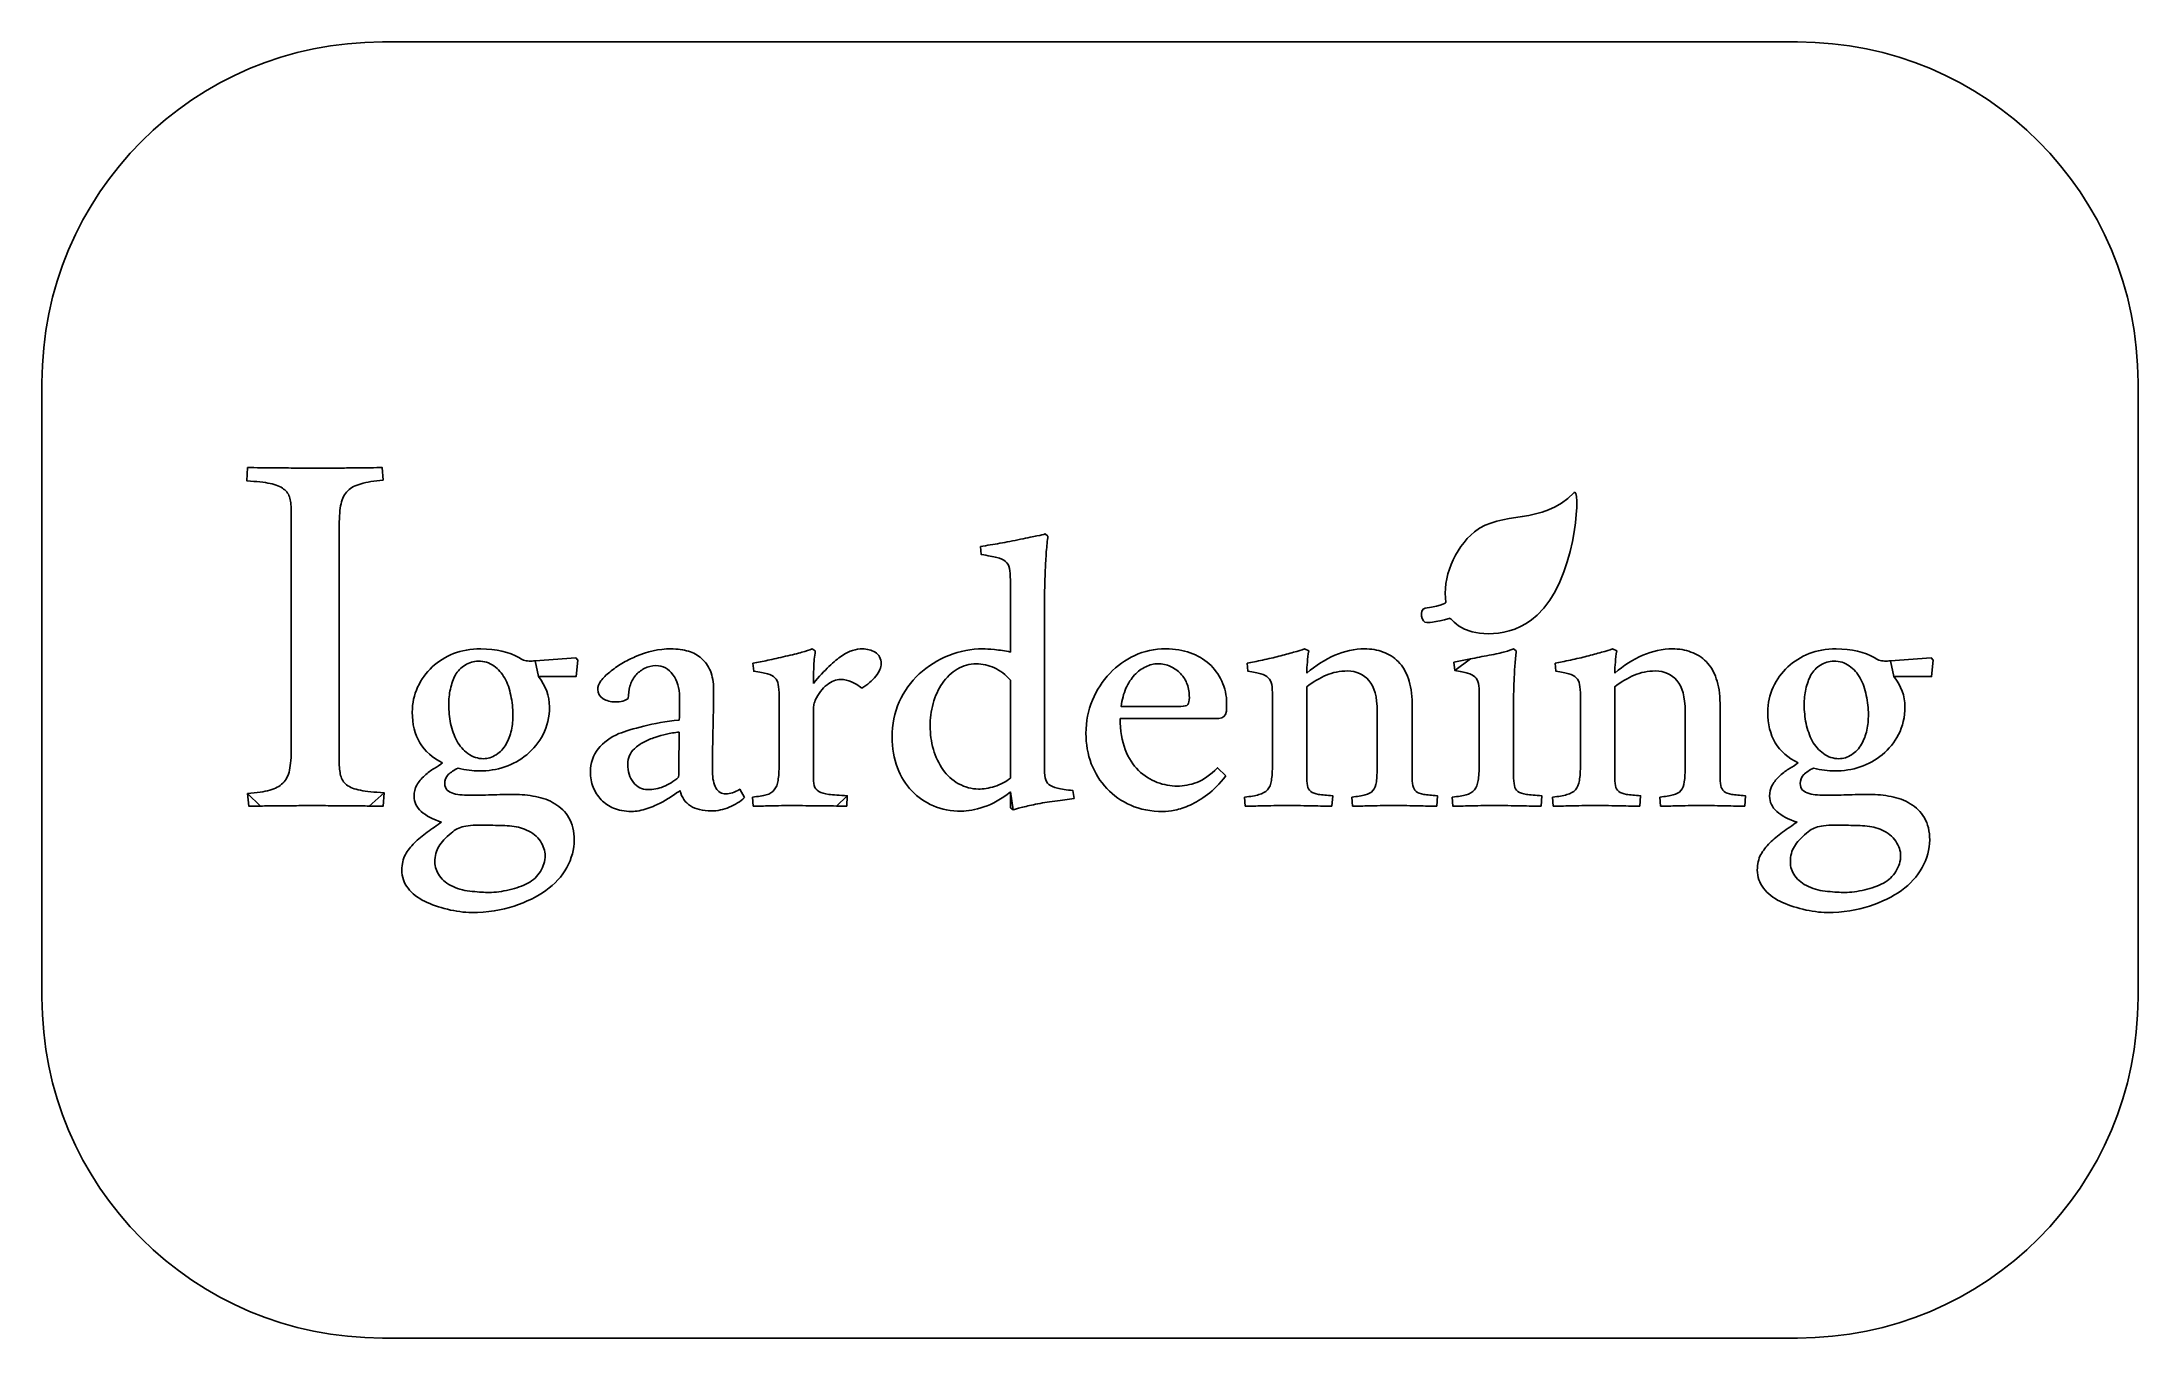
# Model space of a CAD drawing. Extents: x 58.2 to 158, y 152.2 to 213.8.
import ezdxf

# ---------------------------------------------------------------- set-up
doc = ezdxf.new("R2010")
doc.units = 0
doc.layers.add('Layer_1', color=7, linetype='CONTINUOUS')

msp = doc.modelspace()

# ---------------------------------------------------------------- linework, layer by layer
at = {"layer": 'Layer_1', "color": 1}
for points in [[(141.770916, 213.829882), (74.44438, 213.829882), (74.44438, 213.829882)], [(58.246368, 197.631319), (58.246368, 168.395965)], [(157.969481, 168.395965), (157.969481, 197.631319)], [(74.44438, 152.1974), (141.770916, 152.1974)]]:
    msp.add_lwpolyline(points, dxfattribs=at)
for points in [[(68.031367, 193.591892), (67.997169, 192.954397)], [(68.031347, 193.591892), (68.031367, 193.591892)], [(69.506582, 193.57541), (68.685318, 193.57541)], [(72.34173, 193.55763), (71.452026, 193.55763), (70.496412, 193.55763)], [(73.851195, 193.57541), (73.13005, 193.57541)], [(74.487438, 192.988614), (74.437991, 193.591892)], [(131.167593, 192.413251), (131.167587, 192.413218)], [(70.111172, 191.461408), (70.111172, 180.242487)], [(72.391176, 179.621467), (72.391176, 190.858136)], [(102.898489, 189.83662), (102.936515, 189.456402)], [(106.104984, 190.330902), (105.978247, 190.432293), (105.978241, 190.432293)], [(104.317971, 188.239709), (104.317971, 184.817758)], [(105.940241, 179.418685), (105.940241, 187.301843)], [(79.122278, 184.969893), (79.122278, 184.969848)], [(81.872511, 183.651764), (83.659531, 183.651764), (83.735576, 184.437546), (83.646858, 184.538931), (81.707754, 184.399521)], [(88.158829, 184.969848), (88.158757, 184.969848)], [(95.040684, 184.868424), (94.888601, 184.969816), (94.888594, 184.969848)], [(111.70682, 184.969874), (111.70684, 184.969848)], [(118.512806, 184.868392), (118.310024, 184.969783), (118.309933, 184.969848)], [(126.205764, 184.488239), (125.419981, 184.336149), (125.458007, 183.943264)], [(128.385733, 184.868424), (128.258996, 184.969816), (128.258931, 184.969848)], [(133.163787, 184.868392), (132.961005, 184.969783), (132.96094, 184.969848)], [(143.607003, 184.969893), (143.607003, 184.969848)], [(146.357235, 183.651764), (148.144255, 183.651764), (148.2203, 184.437546), (148.131582, 184.538931), (146.192479, 184.399521)], [(79.008214, 184.386848), (79.008214, 184.386848)], [(92.07499, 184.285457), (92.113016, 183.905238)], [(102.695707, 184.26011), (102.695707, 184.26011)], [(111.326622, 184.26011), (111.326622, 184.26011)], [(115.585047, 184.285457), (115.623072, 183.905238)], [(130.236054, 184.285457), (130.27408, 183.905238)], [(143.492939, 184.386848), (143.492939, 184.386848)], [(88.577001, 182.675872), (88.577001, 181.801379)], [(93.317042, 182.713892), (93.317042, 179.482057)], [(104.317964, 183.487001), (104.317964, 178.823012)], [(116.789073, 182.713892), (116.789073, 179.482057)], [(118.42401, 178.962396), (118.42401, 183.170122)], [(126.624007, 182.76459), (126.624007, 179.482057)], [(128.259003, 178.962396), (128.259003, 182.270276), (128.259003, 182.802577)], [(131.44008, 182.713892), (131.44008, 179.482057)], [(133.075004, 178.962396), (133.075004, 183.170122)], [(94.952018, 178.962396), (94.952018, 181.991449)], [(109.539601, 181.661988), (114.241617, 181.661988)], [(112.42925, 182.232289), (109.5903, 182.232289)], [(114.596482, 182.004187), (114.609136, 182.181616), (114.609136, 182.359052)], [(121.769915, 182.004128), (121.769915, 179.405979)], [(123.430218, 178.962363), (123.430218, 182.371634)], [(136.42091, 182.004128), (136.42091, 179.405979)], [(138.081206, 178.962363), (138.081206, 182.371634)], [(88.564361, 181.015596), (88.564322, 181.015596)], [(114.571136, 178.924429), (114.178245, 179.31732)], [(68.031393, 178.095533), (68.082072, 177.492255), (68.652399, 177.492255)], [(69.39002, 177.508737), (70.245508, 177.508737)], [(71.989434, 177.508737), (72.977992, 177.508737)], [(73.817004, 177.492255), (74.487457, 177.492255), (74.521654, 178.12975)], [(91.669452, 177.897819), (91.441323, 178.29071)], [(92.04967, 177.923165), (92.087696, 177.492255)], [(96.041948, 177.492255), (96.53623, 177.492255), (96.561602, 177.986537)], [(104.317971, 178.176646), (104.317971, 177.41621), (104.444708, 177.314819)], [(107.34703, 177.84712), (107.296351, 178.227338)], [(115.458335, 177.923165), (115.496361, 177.492255)], [(119.615376, 177.492255), (119.653402, 177.986537)], [(120.565889, 177.923133), (120.603915, 177.492222)], [(124.608865, 177.492222), (124.634238, 177.986504)], [(125.343962, 177.923165), (125.369334, 177.492255)], [(129.577067, 177.492255), (129.602439, 177.986537)], [(130.109336, 177.923165), (130.147362, 177.492255)], [(134.26637, 177.492255), (134.304396, 177.986537)], [(135.21689, 177.923133), (135.254916, 177.492222)], [(139.25986, 177.492222), (139.285232, 177.986504)], [(78.767413, 176.579735), (79.464477, 176.579735), (79.591215, 176.579735)], [(78.767413, 176.579676), (78.767413, 176.579735)], [(94.761889, 177.504908), (95.433601, 177.504908)], [(143.252137, 176.579735), (143.949202, 176.579735), (144.075939, 176.579735)], [(143.252137, 176.579676), (143.252137, 176.579735)]]:
    msp.add_lwpolyline(points, close=True, dxfattribs=at)
for points in [[(74.44438, 213.829882), (65.470594, 213.829882), (58.246368, 206.605106), (58.246368, 197.631319)], [(157.969481, 197.631319), (157.969481, 206.605106), (150.744702, 213.829882), (141.770916, 213.829882)], [(68.685318, 193.57541), (68.428164, 193.586571), (68.210237, 193.591892), (68.031347, 193.591892)], [(70.496412, 193.55763), (70.13864, 193.568791), (69.808452, 193.57541), (69.506582, 193.57541)], [(73.13005, 193.57541), (72.872896, 193.57541), (72.610064, 193.568791), (72.34173, 193.55763)], [(74.437991, 193.591892), (74.281469, 193.591892), (74.085987, 193.586701), (73.851195, 193.57541)], [(67.997169, 192.954397), (68.455567, 192.932075), (68.825358, 192.892427), (69.104866, 192.836524)], [(69.104866, 192.836524), (69.384381, 192.780653), (69.59702, 192.692097), (69.742368, 192.569104)], [(69.742368, 192.569104), (69.898909, 192.457305), (69.999294, 192.312009), (70.044004, 192.133126)], [(72.476092, 191.864441), (72.532027, 192.132769), (72.637675, 192.340113), (72.794203, 192.485461)], [(72.794203, 192.485461), (72.950725, 192.641983), (73.163364, 192.752971), (73.431699, 192.820048)], [(73.431699, 192.820048), (73.700026, 192.898332), (74.051394, 192.955085), (74.487438, 192.988614)], [(70.044004, 192.133126), (70.088713, 191.954236), (70.111172, 191.729742), (70.111172, 191.461408)], [(72.391176, 190.858136), (72.391176, 191.271811), (72.420182, 191.607287), (72.476092, 191.864441)], [(131.121969, 192.392973), (129.61229, 190.816749), (127.673407, 191.569255), (126.39841, 190.532445)], [(129.379308, 186.56552), (131.180448, 188.188049), (131.450988, 192.345551), (131.167593, 192.413251)], [(131.167587, 192.413218), (131.153635, 192.416463), (131.138451, 192.409974), (131.121969, 192.392973)], [(126.39841, 190.532445), (125.440415, 189.753093), (124.853158, 188.313035), (125.042307, 187.176403)], [(103.823682, 189.988703), (103.519509, 189.938024), (103.211111, 189.887312), (102.898489, 189.83662)], [(104.799573, 190.178812), (104.45315, 190.111216), (104.127855, 190.047851), (103.823682, 189.988703)], [(105.585349, 190.343575), (105.407913, 190.309767), (105.14599, 190.254857), (104.799573, 190.178812)], [(105.978241, 190.432293), (105.902202, 190.406921), (105.771234, 190.377331), (105.585349, 190.343575)], [(105.978267, 188.721318), (105.995138, 189.008587), (106.012074, 189.295869), (106.028946, 189.583139)], [(106.028946, 189.583139), (106.054318, 189.870415), (106.079625, 190.119665), (106.104984, 190.330902)], [(102.936515, 189.456402), (103.249137, 189.405657), (103.494162, 189.359209), (103.671598, 189.316991)], [(103.671598, 189.316991), (103.857483, 189.274748), (103.9969, 189.211369), (104.089842, 189.126882)], [(104.089842, 189.126882), (104.191227, 189.050837), (104.254599, 188.940997), (104.279945, 188.797356)], [(104.279945, 188.797356), (104.305317, 188.66217), (104.317971, 188.476286), (104.317971, 188.239709)], [(105.952894, 187.910189), (105.961395, 188.163664), (105.969831, 188.434036), (105.978267, 188.721318)], [(105.940241, 187.301843), (105.940241, 187.453926), (105.944783, 187.656708), (105.952894, 187.910189)], [(124.052477, 186.901379), (123.742483, 186.854074), (123.874385, 186.185464), (124.13359, 186.216987)], [(125.042307, 187.176403), (125.042307, 187.176403), (124.97194, 187.04149), (124.052477, 186.901379)], [(125.92314, 185.907746), (126.369735, 185.704588), (127.997482, 185.322053), (129.379308, 186.56552)], [(124.13359, 186.216987), (124.13359, 186.216987), (124.497624, 186.20349), (125.234946, 186.431177)], [(125.234946, 186.431177), (125.234946, 186.431177), (125.518575, 186.093391), (125.92314, 185.907746)], [(77.829547, 184.741713), (77.449329, 184.58963), (77.111354, 184.378399), (76.815636, 184.108021)], [(79.122278, 184.969848), (78.640676, 184.969848), (78.209759, 184.89381), (77.829547, 184.741713)], [(80.959991, 184.538977), (80.469939, 184.826259), (79.857369, 184.969893), (79.122278, 184.969893)], [(81.213472, 184.412239), (81.137433, 184.437611), (81.052933, 184.479842), (80.959991, 184.538977)], [(86.485808, 184.602303), (86.266128, 184.509361), (86.050673, 184.399521), (85.839442, 184.272784)], [(88.158757, 184.969848), (87.609558, 184.969848), (87.051911, 184.847335), (86.485808, 184.602303)], [(89.007983, 184.855784), (88.771406, 184.931822), (88.488355, 184.969848), (88.158829, 184.969848)], [(89.629003, 184.513585), (89.451567, 184.674124), (89.24456, 184.788188), (89.007983, 184.855784)], [(90.04724, 183.917912), (89.945849, 184.162944), (89.806439, 184.361502), (89.629003, 184.513585)], [(93.621202, 184.614976), (93.30858, 184.547386), (93.029753, 184.484014), (92.784728, 184.424867)], [(94.394312, 184.805085), (94.199985, 184.74597), (93.94228, 184.682572), (93.621202, 184.614976)], [(94.888594, 184.969848), (94.761857, 184.919169), (94.597094, 184.864233), (94.394312, 184.805085)], [(94.964645, 184.082642), (94.973081, 184.344572), (94.998453, 184.606495), (95.040684, 184.868424)], [(96.308102, 184.640296), (96.122217, 184.522008), (95.91521, 184.35302), (95.687082, 184.133334)], [(96.815057, 184.893771), (96.662967, 184.851527), (96.493986, 184.767033), (96.308102, 184.640296)], [(97.283987, 184.969816), (97.131903, 184.969816), (96.975596, 184.944443), (96.815057, 184.893771)], [(97.892333, 184.805053), (97.706448, 184.914892), (97.503666, 184.969816), (97.283987, 184.969816)], [(98.17116, 184.260078), (98.17116, 184.513552), (98.078218, 184.695213), (97.892333, 184.805053)], [(101.390303, 184.653002), (100.858001, 184.441764), (100.389065, 184.150264), (99.983501, 183.778501)], [(103.01256, 184.969848), (102.463361, 184.969848), (101.922604, 184.864233), (101.390303, 184.653002)], [(103.570207, 184.931822), (103.316733, 184.957194), (103.130848, 184.969848), (103.01256, 184.969848)], [(104.317971, 184.817758), (104.072945, 184.876873), (103.823688, 184.914912), (103.570207, 184.931822)], [(110.236666, 184.653002), (109.788851, 184.45022), (109.391742, 184.167168), (109.045319, 183.803847)], [(111.70684, 184.969848), (111.174532, 184.969848), (110.684474, 184.864233), (110.236666, 184.653002)], [(112.872814, 184.779765), (112.534846, 184.906502), (112.146179, 184.969874), (111.70682, 184.969874)], [(113.772661, 184.260136), (113.51918, 184.488265), (113.219238, 184.661476), (112.872814, 184.779765)], [(117.09324, 184.614976), (116.856663, 184.555861), (116.598957, 184.496687), (116.32013, 184.437546)], [(117.790304, 184.805085), (117.570625, 184.74597), (117.338266, 184.682572), (117.09324, 184.614976)], [(118.309933, 184.969848), (118.183195, 184.919169), (118.009984, 184.864233), (117.790304, 184.805085)], [(119.754793, 184.66561), (119.290081, 184.462828), (118.846504, 184.179776), (118.424036, 183.816456)], [(118.449408, 184.336084), (118.466279, 184.51352), (118.487434, 184.690956), (118.512806, 184.868392)], [(121.161595, 184.969783), (120.69689, 184.969783), (120.227953, 184.868392), (119.754793, 184.66561)], [(122.048768, 184.817693), (121.77839, 184.919091), (121.482665, 184.969783), (121.161595, 184.969783)], [(122.771179, 184.361437), (122.568397, 184.572668), (122.327589, 184.724757), (122.048768, 184.817693)], [(127.092931, 184.665675), (126.77186, 184.60656), (126.476135, 184.547386), (126.205764, 184.488239)], [(127.840694, 184.830431), (127.663258, 184.779752), (127.414008, 184.724816), (127.092931, 184.665675)], [(128.258931, 184.969848), (128.165989, 184.927604), (128.026579, 184.88113), (127.840694, 184.830431)], [(128.3224, 184.184033), (128.339337, 184.429065), (128.360426, 184.657194), (128.385733, 184.868424)], [(131.744247, 184.614976), (131.50767, 184.555861), (131.249965, 184.496687), (130.971144, 184.437546)], [(132.441312, 184.805085), (132.221632, 184.74597), (131.989273, 184.682572), (131.744247, 184.614976)], [(132.96094, 184.969848), (132.834203, 184.919169), (132.660991, 184.864233), (132.441312, 184.805085)], [(134.405781, 184.66561), (133.941069, 184.462828), (133.497479, 184.179776), (133.075017, 183.816456)], [(133.100389, 184.336084), (133.117326, 184.51352), (133.138415, 184.690956), (133.163787, 184.868392)], [(135.812576, 184.969783), (135.347871, 184.969783), (134.878935, 184.868392), (134.405781, 184.66561)], [(136.69975, 184.817693), (136.429378, 184.919091), (136.133653, 184.969783), (135.812576, 184.969783)], [(137.42216, 184.361437), (137.219378, 184.572668), (136.978577, 184.724757), (136.69975, 184.817693)], [(142.314272, 184.741713), (141.934053, 184.58963), (141.596079, 184.378399), (141.300361, 184.108021)], [(143.607003, 184.969848), (143.1254, 184.969848), (142.69449, 184.89381), (142.314272, 184.741713)], [(145.444715, 184.538977), (144.954664, 184.826259), (144.342093, 184.969893), (143.607003, 184.969893)], [(145.698196, 184.412239), (145.622151, 184.437611), (145.537658, 184.479842), (145.444715, 184.538977)], [(76.815636, 184.108021), (76.528361, 183.837649), (76.296008, 183.516572), (76.118572, 183.144809)], [(77.677457, 183.056091), (77.736572, 183.309572), (77.816868, 183.533476), (77.918259, 183.727802)], [(77.918259, 183.727802), (78.028105, 183.922142), (78.180195, 184.07845), (78.374522, 184.196739)], [(78.374522, 184.196739), (78.568855, 184.323476), (78.78008, 184.386848), (79.008214, 184.386848)], [(79.008214, 184.386848), (79.287041, 184.386848), (79.532067, 184.310803), (79.743298, 184.158719)], [(79.743298, 184.158719), (79.962978, 184.00663), (80.136189, 183.812296), (80.262933, 183.575719)], [(80.262933, 183.575719), (80.398119, 183.339136), (80.495286, 183.064539), (80.554427, 182.751917)], [(81.504972, 184.386867), (81.395132, 184.386867), (81.297972, 184.395303), (81.213472, 184.412239)], [(81.707754, 184.399521), (81.665511, 184.399521), (81.597914, 184.394978), (81.504972, 184.386867)], [(82.392146, 182.219616), (82.392146, 182.726565), (82.218934, 183.20395), (81.872511, 183.651764)], [(85.256442, 183.867219), (85.087455, 183.732033), (84.948044, 183.592617), (84.838204, 183.448982)], [(85.839442, 184.272784), (85.628211, 184.146046), (85.433878, 184.010854), (85.256442, 183.867219)], [(86.219654, 183.195501), (86.278769, 183.381386), (86.363295, 183.546149), (86.473135, 183.689783)], [(86.473135, 183.689783), (86.591423, 183.833418), (86.735058, 183.947489), (86.904045, 184.031982)], [(86.904045, 184.031982), (87.081475, 184.124925), (87.263135, 184.171392), (87.44902, 184.171392)], [(87.44902, 184.171392), (87.786994, 184.171392), (88.057366, 184.027751), (88.260148, 183.740482)], [(88.260148, 183.740482), (88.471379, 183.461648), (88.577001, 183.106783), (88.577001, 182.675872)], [(90.19933, 183.043418), (90.19933, 183.381386), (90.14865, 183.672886), (90.04724, 183.917912)], [(92.784728, 184.424867), (92.539695, 184.374188), (92.303118, 184.32772), (92.07499, 184.285457)], [(92.113016, 183.905238), (92.383394, 183.862995), (92.598856, 183.820764), (92.759388, 183.778501)], [(92.759388, 183.778501), (92.919927, 183.736258), (93.038215, 183.672886), (93.114253, 183.588392)], [(93.114253, 183.588392), (93.198747, 183.512347), (93.253664, 183.406732), (93.279016, 183.271546)], [(95.687082, 184.133334), (95.467402, 183.92211), (95.22237, 183.651732), (94.951992, 183.322206)], [(94.951992, 183.322206), (94.951992, 183.575687), (94.956534, 183.829161), (94.964645, 184.082642)], [(95.598364, 183.25884), (95.826499, 183.427821), (96.037723, 183.512315), (96.232057, 183.512315)], [(96.232057, 183.512315), (96.426384, 183.512315), (96.60382, 183.474289), (96.764358, 183.398251)], [(97.245967, 183.094077), (97.524795, 183.263065), (97.748698, 183.457398), (97.917686, 183.677078)], [(97.917686, 183.677078), (98.086673, 183.896757), (98.17116, 184.091091), (98.17116, 184.260078)], [(99.983501, 183.778501), (99.586385, 183.406732), (99.269539, 182.963148), (99.032962, 182.447744)], [(101.086123, 183.334918), (101.280456, 183.613738), (101.517033, 183.837649), (101.79586, 184.00663)], [(101.79586, 184.00663), (102.074687, 184.175617), (102.374636, 184.26011), (102.695707, 184.26011)], [(102.695707, 184.26011), (102.991431, 184.26011), (103.278707, 184.196713), (103.557528, 184.070001)], [(103.557528, 184.070001), (103.836355, 183.943264), (104.089836, 183.748931), (104.317964, 183.487001)], [(109.045319, 183.803847), (108.707351, 183.440533), (108.432748, 183.013841), (108.221517, 182.523789)], [(109.818428, 183.09411), (109.936717, 183.347591), (110.071903, 183.558822), (110.223993, 183.727802)], [(110.223993, 183.727802), (110.384525, 183.89679), (110.561961, 184.027758), (110.756294, 184.120694)], [(110.756294, 184.120694), (110.950628, 184.213643), (111.140743, 184.26011), (111.326622, 184.26011)], [(111.326622, 184.26011), (111.554756, 184.26011), (111.757538, 184.217867), (111.934968, 184.133367)], [(111.934968, 184.133367), (112.120853, 184.04888), (112.281385, 183.934809), (112.416577, 183.791174)], [(112.416577, 183.791174), (112.560212, 183.64754), (112.665827, 183.478552), (112.733424, 183.284219)], [(114.381007, 183.436335), (114.228918, 183.757399), (114.026135, 184.032002), (113.772661, 184.260136)], [(116.32013, 184.437546), (116.041303, 184.378431), (115.796284, 184.32772), (115.585047, 184.285457)], [(115.623072, 183.905238), (115.876553, 183.862995), (116.079336, 183.820764), (116.231419, 183.778501)], [(116.231419, 183.778501), (116.391957, 183.736258), (116.510246, 183.672886), (116.586291, 183.588392)], [(116.586291, 183.588392), (116.670778, 183.512347), (116.725701, 183.406732), (116.751047, 183.271546)], [(118.42401, 183.170122), (118.736632, 183.406699), (119.045029, 183.58836), (119.349203, 183.715097)], [(118.424036, 183.816456), (118.424036, 183.993892), (118.432472, 184.167103), (118.449408, 184.336084)], [(119.349203, 183.715097), (119.653376, 183.850289), (119.991344, 183.917879), (120.363113, 183.917879)], [(120.363113, 183.917879), (120.777126, 183.917879), (121.115094, 183.765796), (121.377024, 183.461623)], [(123.252788, 183.550308), (123.142942, 183.879827), (122.98241, 184.150206), (122.771179, 184.361437)], [(123.430218, 182.371634), (123.430218, 182.836346), (123.371103, 183.229231), (123.252788, 183.550308)], [(125.458007, 183.943264), (125.711488, 183.901021), (125.91427, 183.85879), (126.066353, 183.81652)], [(126.066353, 183.81652), (126.226892, 183.774277), (126.34518, 183.715129), (126.421225, 183.639091)], [(126.421225, 183.639091), (126.505712, 183.56304), (126.560636, 183.457431), (126.585982, 183.322238)], [(128.284375, 183.461623), (128.29281, 183.6982), (128.305464, 183.939001), (128.3224, 184.184033)], [(130.971144, 184.437546), (130.692317, 184.378431), (130.447285, 184.32772), (130.236054, 184.285457)], [(130.27408, 183.905238), (130.527561, 183.862995), (130.730343, 183.820764), (130.882426, 183.778501)], [(130.882426, 183.778501), (131.042965, 183.736258), (131.161253, 183.672886), (131.237292, 183.588392)], [(131.237292, 183.588392), (131.321779, 183.512347), (131.376702, 183.406732), (131.402055, 183.271546)], [(133.075004, 183.170122), (133.387633, 183.406699), (133.69603, 183.58836), (134.000203, 183.715097)], [(133.075017, 183.816456), (133.075017, 183.993892), (133.083453, 184.167103), (133.100389, 184.336084)], [(134.000203, 183.715097), (134.304377, 183.850289), (134.642345, 183.917879), (135.014114, 183.917879)], [(135.014114, 183.917879), (135.428127, 183.917879), (135.766095, 183.765796), (136.028025, 183.461623)], [(137.90377, 183.550308), (137.79393, 183.879827), (137.633391, 184.150206), (137.42216, 184.361437)], [(138.081206, 182.371634), (138.081206, 182.836346), (138.022026, 183.229231), (137.90377, 183.550308)], [(141.300361, 184.108021), (141.013085, 183.837649), (140.780732, 183.516572), (140.603296, 183.144809)], [(142.162182, 183.056091), (142.221297, 183.309572), (142.301592, 183.533476), (142.402983, 183.727802)], [(142.402983, 183.727802), (142.512829, 183.922142), (142.664919, 184.07845), (142.859246, 184.196739)], [(142.859246, 184.196739), (143.05358, 184.323476), (143.264811, 184.386848), (143.492939, 184.386848)], [(143.492939, 184.386848), (143.771766, 184.386848), (144.016792, 184.310803), (144.228023, 184.158719)], [(144.228023, 184.158719), (144.447702, 184.00663), (144.620914, 183.812296), (144.747657, 183.575719)], [(144.747657, 183.575719), (144.882843, 183.339136), (144.98001, 183.064539), (145.039151, 182.751917)], [(145.989697, 184.386867), (145.879857, 184.386867), (145.78269, 184.395303), (145.698196, 184.412239)], [(146.192479, 184.399521), (146.150235, 184.399521), (146.082639, 184.394978), (145.989697, 184.386867)], [(146.87687, 182.219616), (146.87687, 182.726565), (146.703658, 183.20395), (146.357235, 183.651764)], [(76.118572, 183.144809), (75.949591, 182.781488), (75.865091, 182.388597), (75.865091, 181.966135)], [(77.601412, 182.308327), (77.601412, 182.561808), (77.626784, 182.811058), (77.677457, 183.056091)], [(80.554427, 182.751917), (80.622023, 182.447744), (80.655818, 182.143571), (80.655818, 181.839398)], [(84.838204, 183.448982), (84.736813, 183.305341), (84.686115, 183.16593), (84.686115, 183.030744)], [(84.686115, 183.030744), (84.686115, 182.853308), (84.770608, 182.709674), (84.939596, 182.599828)], [(84.939596, 182.599828), (85.117032, 182.498443), (85.30291, 182.447744), (85.497243, 182.447744)], [(85.497243, 182.447744), (85.792968, 182.447744), (86.008423, 182.502641), (86.143615, 182.612507)], [(86.143615, 182.612507), (86.143615, 182.815289), (86.168987, 183.009616), (86.219654, 183.195501)], [(90.173958, 181.281744), (90.190894, 181.949238), (90.19933, 182.536456), (90.19933, 183.043418)], [(93.279016, 183.271546), (93.304389, 183.13636), (93.317042, 182.950475), (93.317042, 182.713892)], [(94.964671, 182.270276), (94.973107, 182.346321), (94.998479, 182.430808), (95.04071, 182.523757)], [(95.04071, 182.523757), (95.184345, 182.844821), (95.370236, 183.089853), (95.598364, 183.25884)], [(96.764358, 183.398251), (96.933345, 183.330661), (97.093878, 183.22927), (97.245967, 183.094077)], [(100.642539, 182.371699), (100.74393, 182.735013), (100.891796, 183.056084), (101.086123, 183.334918)], [(108.221517, 182.523789), (108.018735, 182.042173), (107.917344, 181.518321), (107.917344, 180.952224)], [(109.5903, 182.232289), (109.632544, 182.561808), (109.708589, 182.849084), (109.818428, 183.09411)], [(112.733424, 183.284219), (112.801013, 183.089886), (112.834815, 182.878655), (112.834815, 182.650526)], [(112.834815, 182.650526), (112.834815, 182.498443), (112.809442, 182.388597), (112.75877, 182.321007)], [(114.609136, 182.359052), (114.609136, 182.756168), (114.533091, 183.115258), (114.381007, 183.436335)], [(116.751047, 183.271546), (116.776419, 183.13636), (116.789073, 182.950475), (116.789073, 182.713892)], [(121.377024, 183.461623), (121.638947, 183.165898), (121.769915, 182.680064), (121.769915, 182.004128)], [(126.585982, 183.322238), (126.611354, 183.187052), (126.624007, 183.001168), (126.624007, 182.76459)], [(128.259003, 182.802577), (128.267503, 183.013808), (128.275939, 183.233488), (128.284375, 183.461623)], [(131.402055, 183.271546), (131.427427, 183.13636), (131.44008, 182.950475), (131.44008, 182.713892)], [(136.028025, 183.461623), (136.289948, 183.165898), (136.42091, 182.680064), (136.42091, 182.004128)], [(140.603296, 183.144809), (140.434309, 182.781488), (140.349815, 182.388597), (140.349815, 181.966135)], [(142.086137, 182.308327), (142.086137, 182.561808), (142.111509, 182.811058), (142.162182, 183.056091)], [(145.039151, 182.751917), (145.106747, 182.447744), (145.140542, 182.143571), (145.140542, 181.839398)], [(75.865091, 181.966135), (75.865091, 180.825487), (76.346707, 180.018583), (77.309912, 179.545422)], [(77.69013, 181.42116), (77.631015, 181.725327), (77.601412, 182.021058), (77.601412, 182.308327)], [(80.655818, 181.839398), (80.655818, 181.594366), (80.630446, 181.34934), (80.579779, 181.104314)], [(82.087972, 180.901532), (82.290748, 181.281744), (82.392146, 181.721103), (82.392146, 182.219616)], [(88.564348, 181.585917), (87.939104, 181.518327), (87.377232, 181.42116), (86.878725, 181.294417)], [(88.577001, 181.801379), (88.577001, 181.716885), (88.572459, 181.645064), (88.564348, 181.585917)], [(94.952018, 181.991449), (94.952018, 182.109744), (94.95656, 182.20268), (94.964671, 182.270276)], [(99.032962, 182.447744), (98.804833, 181.940789), (98.690763, 181.383135), (98.690763, 180.774788)], [(100.503122, 181.294417), (100.503122, 181.649289), (100.549584, 182.008385), (100.642539, 182.371699)], [(109.780409, 180.179147), (109.628306, 180.584705), (109.548037, 181.078987), (109.539601, 181.661988)], [(112.75877, 182.321007), (112.70809, 182.261827), (112.598238, 182.232289), (112.42925, 182.232289)], [(114.241617, 181.661988), (114.435931, 181.661988), (114.554219, 181.776058), (114.596482, 182.004187)], [(140.349815, 181.966135), (140.349815, 180.825487), (140.831425, 180.018583), (141.794637, 179.545422)], [(142.174855, 181.42116), (142.11574, 181.725327), (142.086137, 182.021058), (142.086137, 182.308327)], [(145.140542, 181.839398), (145.140542, 181.594366), (145.11517, 181.34934), (145.064504, 181.104314)], [(146.572697, 180.901532), (146.775479, 181.281744), (146.87687, 181.721103), (146.87687, 182.219616)], [(77.98163, 180.597359), (77.854893, 180.842384), (77.757727, 181.116981), (77.69013, 181.42116)], [(78.513932, 179.989012), (78.294252, 180.149544), (78.116823, 180.352326), (77.98163, 180.597359)], [(80.579779, 181.104314), (80.5291, 180.859282), (80.444587, 180.635378), (80.326298, 180.432596)], [(81.314863, 179.938313), (81.635934, 180.200243), (81.893632, 180.521314), (82.087972, 180.901532)], [(85.700051, 180.939551), (85.294487, 180.770564), (84.964968, 180.529762), (84.711487, 180.217141)], [(86.878725, 181.294417), (86.388667, 181.176135), (85.995776, 181.05784), (85.700051, 180.939551)], [(86.435148, 180.217141), (86.57034, 180.343878), (86.718206, 180.449493), (86.878738, 180.533987)], [(86.878738, 180.533987), (87.047725, 180.626929), (87.225155, 180.702974), (87.41104, 180.762115)], [(87.41104, 180.762115), (87.605373, 180.82123), (87.787033, 180.871935), (87.956014, 180.914205)], [(87.956014, 180.914205), (88.13345, 180.956449), (88.336239, 180.990243), (88.564361, 181.015596)], [(88.564322, 181.015596), (88.564322, 180.660724), (88.559779, 180.301628), (88.551668, 179.938313)], [(90.148586, 179.127185), (90.148586, 179.904519), (90.157021, 180.622705), (90.173958, 181.281744)], [(98.690763, 180.774788), (98.690763, 180.242487), (98.775256, 179.756653), (98.944244, 179.317294)], [(100.655212, 180.191794), (100.553821, 180.563557), (100.503122, 180.931102), (100.503122, 181.294417)], [(107.917344, 180.952224), (107.917344, 180.445269), (108.001844, 179.963666), (108.170825, 179.507403)], [(142.466355, 180.597359), (142.339618, 180.842384), (142.242451, 181.116981), (142.174855, 181.42116)], [(142.998657, 179.989012), (142.778977, 180.149544), (142.601541, 180.352326), (142.466355, 180.597359)], [(145.064504, 181.104314), (145.013824, 180.859282), (144.929311, 180.635378), (144.811023, 180.432596)], [(145.799587, 179.938313), (146.120658, 180.200243), (146.378363, 180.521314), (146.572697, 180.901532)], [(70.111172, 180.242487), (70.111172, 179.81763), (70.083464, 179.470299), (70.027528, 179.201964)], [(72.458344, 178.951021), (72.413635, 179.129904), (72.391176, 179.353133), (72.391176, 179.621467)], [(77.309912, 179.545422), (77.19163, 179.460935), (77.056438, 179.372211), (76.904348, 179.279275)], [(79.249022, 179.748204), (78.987093, 179.748204), (78.74206, 179.828474), (78.513932, 179.989012)], [(79.857369, 179.938313), (79.663029, 179.811576), (79.460253, 179.748204), (79.249022, 179.748204)], [(80.326298, 180.432596), (80.20801, 180.229814), (80.051702, 180.065051), (79.857369, 179.938313)], [(80.262933, 179.355313), (80.6516, 179.490506), (81.002241, 179.684832), (81.314863, 179.938313)], [(84.711487, 180.217141), (84.466461, 179.912967), (84.343948, 179.545422), (84.343948, 179.114512)], [(86.118302, 179.49473), (86.118302, 179.790448), (86.223917, 180.031256), (86.435148, 180.217141)], [(88.551668, 179.938313), (88.543232, 179.574999), (88.539014, 179.215903), (88.539014, 178.861031)], [(101.111469, 179.228576), (100.917136, 179.507403), (100.765052, 179.828474), (100.655212, 180.191794)], [(108.170825, 179.507403), (108.348261, 179.059589), (108.593287, 178.666704), (108.905909, 178.328729)], [(110.414102, 179.190583), (110.152179, 179.444057), (109.940948, 179.773576), (109.780409, 180.179147)], [(141.794637, 179.545422), (141.676348, 179.460935), (141.541162, 179.372211), (141.389072, 179.279275)], [(143.733747, 179.748204), (143.471817, 179.748204), (143.226785, 179.828474), (142.998657, 179.989012)], [(144.342093, 179.938313), (144.14776, 179.811576), (143.944978, 179.748204), (143.733747, 179.748204)], [(144.811023, 180.432596), (144.692734, 180.229814), (144.536427, 180.065051), (144.342093, 179.938313)], [(144.747657, 179.355313), (145.136324, 179.490506), (145.486965, 179.684832), (145.799587, 179.938313)], [(69.708145, 178.58221), (69.562797, 178.436856), (69.356718, 178.324609), (69.08839, 178.246351)], [(70.027528, 179.201964), (69.971593, 178.944811), (69.864673, 178.738732), (69.708145, 178.58221)], [(72.743511, 178.49856), (72.598144, 178.621547), (72.503054, 178.772131), (72.458344, 178.951021)], [(76.448091, 178.937076), (76.296001, 178.80189), (76.173489, 178.654024), (76.080546, 178.493492)], [(76.904348, 179.279275), (76.760713, 179.194775), (76.60863, 179.080717), (76.448091, 178.937076)], [(77.411303, 178.569537), (77.411303, 178.730069), (77.4662, 178.86948), (77.576066, 178.987775)], [(77.525374, 178.252684), (77.449329, 178.337184), (77.411303, 178.442793), (77.411303, 178.569537)], [(77.576066, 178.987775), (77.694348, 179.106057), (77.850669, 179.207448), (78.045002, 179.291948)], [(78.045002, 179.291948), (78.416772, 179.207448), (78.750516, 179.165211), (79.04624, 179.165211)], [(79.04624, 179.165211), (79.477144, 179.165211), (79.882715, 179.228543), (80.262933, 179.355313)], [(84.343948, 179.114512), (84.343948, 178.861031), (84.386192, 178.620229), (84.470685, 178.392101)], [(86.384456, 178.620229), (86.207026, 178.848358), (86.118302, 179.139858), (86.118302, 179.49473)], [(87.056174, 178.278037), (86.794244, 178.278037), (86.57034, 178.392101), (86.384456, 178.620229)], [(88.539014, 178.861031), (88.293989, 178.658249), (88.053181, 178.51039), (87.816604, 178.417447)], [(90.313349, 178.354082), (90.203509, 178.53996), (90.148586, 178.797665), (90.148586, 179.127185)], [(93.266363, 178.708947), (93.240991, 178.523063), (93.181869, 178.375197), (93.088927, 178.265364)], [(93.317042, 179.482057), (93.317042, 179.16098), (93.300106, 178.903281), (93.266363, 178.708947)], [(94.990044, 178.468114), (94.964671, 178.594844), (94.952018, 178.759607), (94.952018, 178.962396)], [(98.944244, 179.317294), (99.113231, 178.886383), (99.341359, 178.518838), (99.628635, 178.214665)], [(101.859232, 178.556864), (101.555059, 178.725845), (101.305802, 178.949749), (101.111469, 179.228576)], [(102.797098, 178.303383), (102.476027, 178.303383), (102.163405, 178.387877), (101.859232, 178.556864)], [(104.317964, 178.823012), (104.106733, 178.645576), (103.857477, 178.514614), (103.570201, 178.43012)], [(105.978267, 178.835685), (105.952894, 178.979326), (105.940241, 179.173653), (105.940241, 179.418685)], [(106.155703, 178.518838), (106.062767, 178.594883), (106.003619, 178.700499), (105.978267, 178.835685)], [(106.561267, 178.341402), (106.383837, 178.383646), (106.248645, 178.442793), (106.155703, 178.518838)], [(111.301275, 178.620255), (110.980198, 178.746993), (110.68448, 178.937102), (110.414102, 179.190583)], [(112.251814, 178.442819), (111.947641, 178.442819), (111.630795, 178.501999), (111.301275, 178.620255)], [(113.18968, 178.620255), (112.877058, 178.501967), (112.564436, 178.442819), (112.251814, 178.442819)], [(114.178245, 179.31732), (113.831821, 178.970903), (113.502302, 178.73855), (113.18968, 178.620255)], [(113.696635, 178.037255), (113.983911, 178.256941), (114.275411, 178.552666), (114.571136, 178.924429)], [(116.738394, 178.708947), (116.713022, 178.523063), (116.649676, 178.375197), (116.548285, 178.265364)], [(116.789073, 179.482057), (116.789073, 179.16098), (116.772137, 178.903281), (116.738394, 178.708947)], [(118.449382, 178.468114), (118.432446, 178.594844), (118.42401, 178.759614), (118.42401, 178.962396)], [(121.73189, 178.645543), (121.706518, 178.468114), (121.65162, 178.328703), (121.567127, 178.227306)], [(121.769915, 179.405979), (121.769915, 179.084909), (121.757262, 178.831428), (121.73189, 178.645543)], [(123.468243, 178.468081), (123.442871, 178.594812), (123.430218, 178.759575), (123.430218, 178.962363)], [(126.573328, 178.708947), (126.547956, 178.523063), (126.488834, 178.375197), (126.395899, 178.265364)], [(126.624007, 179.482057), (126.624007, 179.16098), (126.607071, 178.903281), (126.573328, 178.708947)], [(128.297028, 178.468114), (128.271656, 178.594844), (128.259003, 178.759607), (128.259003, 178.962396)], [(131.389401, 178.708947), (131.364029, 178.523063), (131.300683, 178.375197), (131.199292, 178.265364)], [(131.44008, 179.482057), (131.44008, 179.16098), (131.423144, 178.903281), (131.389401, 178.708947)], [(133.100376, 178.468114), (133.08344, 178.594844), (133.075004, 178.759614), (133.075004, 178.962396)], [(136.382884, 178.645543), (136.357512, 178.468114), (136.302615, 178.328703), (136.218121, 178.227306)], [(136.42091, 179.405979), (136.42091, 179.084909), (136.408256, 178.831428), (136.382884, 178.645543)], [(138.119231, 178.468081), (138.093859, 178.594812), (138.081206, 178.759575), (138.081206, 178.962363)], [(140.932816, 178.937076), (140.780732, 178.80189), (140.658213, 178.654024), (140.565271, 178.493492)], [(141.389072, 179.279275), (141.245438, 179.194775), (141.093354, 179.080717), (140.932816, 178.937076)], [(141.896028, 178.569537), (141.896028, 178.730069), (141.950925, 178.86948), (142.060791, 178.987775)], [(142.010098, 178.252684), (141.934053, 178.337184), (141.896028, 178.442793), (141.896028, 178.569537)], [(142.060791, 178.987775), (142.179079, 179.106057), (142.335393, 179.207448), (142.529727, 179.291948)], [(142.529727, 179.291948), (142.901496, 179.207448), (143.23524, 179.165211), (143.530965, 179.165211)], [(143.530965, 179.165211), (143.961875, 179.165211), (144.367439, 179.228543), (144.747657, 179.355313)], [(69.08839, 178.246351), (68.820063, 178.179248), (68.467429, 178.129055), (68.031393, 178.095533)], [(68.652399, 177.492255), (68.887185, 177.503416), (69.132866, 177.508737), (69.39002, 177.508737)], [(70.245508, 177.508737), (70.558558, 177.519898), (70.826691, 177.525219), (71.050296, 177.525219)], [(71.050296, 177.525219), (71.318631, 177.525219), (71.631655, 177.520028), (71.989434, 177.508737)], [(73.397482, 178.246351), (73.117967, 178.302222), (72.900033, 178.386754), (72.743511, 178.49856)], [(72.977992, 177.508737), (73.279868, 177.508737), (73.55985, 177.503545), (73.817004, 177.492255)], [(74.521654, 178.12975), (74.052076, 178.152072), (73.67699, 178.190422), (73.397482, 178.246351)], [(76.080546, 178.493492), (75.996059, 178.332954), (75.953809, 178.155518), (75.953809, 177.961191)], [(75.953809, 177.961191), (75.953809, 177.682357), (76.06788, 177.441562), (76.296001, 177.238774)], [(77.829547, 178.087928), (77.711252, 178.121736), (77.609861, 178.176646), (77.525374, 178.252684)], [(78.235111, 178.02453), (78.09147, 178.033031), (77.956284, 178.05412), (77.829547, 178.087928)], [(78.640676, 178.011876), (78.522381, 178.011876), (78.387195, 178.016419), (78.235111, 178.02453)], [(79.616561, 178.02453), (79.261695, 178.016094), (78.936394, 178.011876), (78.640676, 178.011876)], [(80.71919, 178.049902), (80.34742, 178.049909), (79.979882, 178.041466), (79.616561, 178.02453)], [(81.7331, 177.948518), (81.395132, 178.016107), (81.057158, 178.049902), (80.71919, 178.049902)], [(82.64562, 177.606319), (82.375242, 177.775306), (82.071068, 177.889377), (81.7331, 177.948518)], [(83.317338, 176.934607), (83.148351, 177.221883), (82.924441, 177.445787), (82.64562, 177.606319)], [(84.470685, 178.392101), (84.563628, 178.172422), (84.690365, 177.973864), (84.850903, 177.796428)], [(84.850903, 177.796428), (85.019891, 177.62744), (85.218449, 177.492255), (85.446577, 177.390863)], [(87.043481, 177.37819), (87.305411, 177.471133), (87.520866, 177.559851), (87.689854, 177.644338)], [(87.816604, 178.417447), (87.58002, 178.324505), (87.326552, 178.278037), (87.056174, 178.278037)], [(87.689854, 177.644338), (87.858841, 177.737287), (88.032053, 177.842896), (88.209482, 177.961191)], [(88.209482, 177.961191), (88.386918, 178.079473), (88.51788, 178.168197), (88.602373, 178.227338)], [(88.602373, 178.227338), (88.686867, 177.906268), (88.85163, 177.66546), (89.096656, 177.504928)], [(90.782278, 178.075255), (90.579503, 178.075255), (90.423188, 178.168197), (90.313349, 178.354082)], [(91.441323, 178.29071), (91.204746, 178.147075), (90.98506, 178.075255), (90.782278, 178.075255)], [(90.947041, 177.441556), (91.234317, 177.559851), (91.475118, 177.711934), (91.669452, 177.897819)], [(92.708709, 178.024556), (92.54817, 177.982312), (92.328497, 177.948518), (92.04967, 177.923165)], [(93.088927, 178.265364), (93.004433, 178.155518), (92.877696, 178.075255), (92.708709, 178.024556)], [(92.898824, 177.504908), (93.202997, 177.513344), (93.608562, 177.517562), (94.115517, 177.517562)], [(94.115517, 177.517562), (94.318299, 177.517562), (94.533761, 177.513019), (94.761889, 177.504908)], [(95.205499, 178.189287), (95.095646, 178.256883), (95.023825, 178.349819), (94.990044, 178.468114)], [(95.687108, 178.04987), (95.475877, 178.075242), (95.315339, 178.12169), (95.205499, 178.189287)], [(96.561602, 177.986537), (96.189833, 178.003473), (95.898339, 178.024563), (95.687108, 178.04987)], [(99.628635, 178.214665), (99.924353, 177.910492), (100.266552, 177.673915), (100.655219, 177.504928)], [(103.570201, 178.43012), (103.29138, 178.345633), (103.033675, 178.303383), (102.797098, 178.303383)], [(103.063252, 177.454235), (103.485714, 177.589421), (103.903958, 177.830223), (104.317971, 178.176646)], [(104.837599, 177.428883), (105.023484, 177.471126), (105.251612, 177.521825), (105.521991, 177.580973)], [(105.521991, 177.580973), (105.792362, 177.640152), (106.096536, 177.686601), (106.43451, 177.720383)], [(106.43451, 177.720383), (106.772478, 177.762626), (107.076652, 177.804857), (107.34703, 177.84712)], [(107.296351, 178.227338), (106.992177, 178.269582), (106.747152, 178.30762), (106.561267, 178.341402)], [(108.905909, 178.328729), (109.226979, 177.990761), (109.607198, 177.724607), (110.046557, 177.530274)], [(110.046557, 177.530274), (110.485916, 177.33594), (110.997096, 177.238774), (111.580096, 177.238774)], [(112.150423, 177.302171), (112.370103, 177.344415), (112.610911, 177.424691), (112.872834, 177.542979)], [(112.872834, 177.542979), (113.134763, 177.661268), (113.409366, 177.826024), (113.696635, 178.037255)], [(116.14272, 178.037229), (115.973733, 177.98655), (115.745605, 177.948518), (115.458335, 177.923165)], [(116.548285, 178.265364), (116.455349, 178.163966), (116.320156, 178.087928), (116.14272, 178.037229)], [(116.332836, 177.504908), (116.662362, 177.513344), (117.021458, 177.517562), (117.410119, 177.517562)], [(117.410119, 177.517562), (117.933971, 177.517562), (118.364882, 177.513019), (118.702856, 177.504908)], [(118.614145, 178.189287), (118.529658, 178.256883), (118.474735, 178.349819), (118.449382, 178.468114)], [(118.981683, 178.04987), (118.821151, 178.075242), (118.698639, 178.12169), (118.614145, 178.189287)], [(119.653402, 177.986537), (119.374575, 178.003473), (119.150671, 178.024563), (118.981683, 178.04987)], [(121.199582, 178.024524), (121.039043, 177.98228), (120.827812, 177.948485), (120.565889, 177.923133)], [(121.567127, 178.227306), (121.482633, 178.134383), (121.36012, 178.066793), (121.199582, 178.024524)], [(121.40237, 177.504876), (121.706543, 177.513311), (122.082537, 177.517529), (122.530345, 177.517529)], [(122.530345, 177.517529), (122.995057, 177.517529), (123.387948, 177.512987), (123.709019, 177.504876)], [(123.620327, 178.189254), (123.544288, 178.25685), (123.49359, 178.349786), (123.468243, 178.468081)], [(123.987872, 178.049837), (123.827333, 178.075209), (123.70482, 178.121658), (123.620327, 178.189254)], [(124.634238, 177.986504), (124.363866, 178.003441), (124.14841, 178.02453), (123.987872, 178.049837)], [(126.003007, 178.024556), (125.842469, 177.982312), (125.622789, 177.948518), (125.343962, 177.923165)], [(126.395899, 178.265364), (126.302956, 178.155518), (126.171995, 178.075255), (126.003007, 178.024556)], [(126.193142, 177.504908), (126.505764, 177.513344), (126.869079, 177.517562), (127.283092, 177.517562)], [(127.283092, 177.517562), (127.781598, 177.517562), (128.220957, 177.513019), (128.601176, 177.504908)], [(128.461791, 178.189287), (128.377304, 178.256883), (128.322381, 178.349819), (128.297028, 178.468114)], [(128.867356, 178.04987), (128.689926, 178.075242), (128.554734, 178.12169), (128.461791, 178.189287)], [(129.602439, 177.986537), (129.289817, 178.003473), (129.044792, 178.024563), (128.867356, 178.04987)], [(130.793728, 178.037229), (130.624747, 177.98655), (130.396612, 177.948518), (130.109336, 177.923165)], [(131.199292, 178.265364), (131.10635, 178.163966), (130.971164, 178.087928), (130.793728, 178.037229)], [(130.983837, 177.504908), (131.313356, 177.513344), (131.672446, 177.517562), (132.061113, 177.517562)], [(132.061113, 177.517562), (132.584972, 177.517562), (133.015883, 177.513019), (133.353851, 177.504908)], [(133.265133, 178.189287), (133.180646, 178.256883), (133.125722, 178.349819), (133.100376, 178.468114)], [(133.632678, 178.04987), (133.472146, 178.075242), (133.349626, 178.12169), (133.265133, 178.189287)], [(134.304396, 177.986537), (134.025569, 178.003473), (133.801665, 178.024563), (133.632678, 178.04987)], [(135.850582, 178.024524), (135.690044, 177.98228), (135.478813, 177.948485), (135.21689, 177.923133)], [(136.218121, 178.227306), (136.133634, 178.134383), (136.011121, 178.066793), (135.850582, 178.024524)], [(136.053371, 177.504876), (136.357544, 177.513311), (136.733538, 177.517529), (137.181346, 177.517529)], [(137.181346, 177.517529), (137.646058, 177.517529), (138.038943, 177.512987), (138.36002, 177.504876)], [(138.271321, 178.189254), (138.195283, 178.25685), (138.144584, 178.349786), (138.119231, 178.468081)], [(138.63886, 178.049837), (138.478321, 178.075209), (138.355808, 178.121658), (138.271321, 178.189254)], [(139.285232, 177.986504), (139.014854, 178.003441), (138.799398, 178.02453), (138.63886, 178.049837)], [(140.565271, 178.493492), (140.480784, 178.332954), (140.438533, 178.155518), (140.438533, 177.961191)], [(140.438533, 177.961191), (140.438533, 177.682357), (140.552598, 177.441562), (140.780726, 177.238774)], [(142.314272, 178.087928), (142.195977, 178.121736), (142.094586, 178.176646), (142.010098, 178.252684)], [(142.719836, 178.02453), (142.576195, 178.033031), (142.441009, 178.05412), (142.314272, 178.087928)], [(143.1254, 178.011876), (143.007105, 178.011876), (142.871919, 178.016419), (142.719836, 178.02453)], [(144.101285, 178.02453), (143.746413, 178.016094), (143.421118, 178.011876), (143.1254, 178.011876)], [(145.203914, 178.049902), (144.832145, 178.049909), (144.464606, 178.041466), (144.101285, 178.02453)], [(146.217825, 177.948518), (145.879857, 178.016107), (145.541882, 178.049902), (145.203914, 178.049902)], [(147.130345, 177.606319), (146.859966, 177.775306), (146.555793, 177.889377), (146.217825, 177.948518)], [(147.802063, 176.934607), (147.633076, 177.221883), (147.409172, 177.445787), (147.130345, 177.606319)], [(76.296001, 177.238774), (76.532585, 177.027549), (76.853656, 176.858562), (77.25922, 176.731825)], [(77.25922, 176.731825), (77.03954, 176.579735), (76.811406, 176.419196), (76.574828, 176.250215)], [(78.006977, 176.414926), (78.099919, 176.465606), (78.205534, 176.503644), (78.323823, 176.528997)], [(78.323823, 176.528997), (78.442118, 176.554369), (78.589977, 176.571241), (78.767413, 176.579676)], [(79.591215, 176.579735), (79.895388, 176.579735), (80.195337, 176.571299), (80.491061, 176.554363)], [(80.491061, 176.554363), (80.786786, 176.528991), (81.057164, 176.461414), (81.30219, 176.351581)], [(83.570813, 175.88267), (83.570813, 176.296683), (83.486326, 176.647331), (83.317338, 176.934607)], [(85.446577, 177.390863), (85.674712, 177.289472), (85.957757, 177.238774), (86.295725, 177.238774)], [(86.295725, 177.238774), (86.532302, 177.238774), (86.781558, 177.285235), (87.043481, 177.37819)], [(89.096656, 177.504928), (89.35013, 177.344396), (89.68388, 177.264126), (90.097893, 177.264126)], [(90.097893, 177.264126), (90.385163, 177.264126), (90.668214, 177.323306), (90.947041, 177.441556)], [(92.087696, 177.492255), (92.324273, 177.492255), (92.594651, 177.496797), (92.898824, 177.504908)], [(95.433601, 177.504908), (95.653281, 177.504908), (95.856063, 177.500366), (96.041948, 177.492255)], [(100.655219, 177.504928), (101.043886, 177.335947), (101.487469, 177.251453), (101.985976, 177.251453)], [(101.985976, 177.251453), (102.290149, 177.251453), (102.649239, 177.319043), (103.063252, 177.454235)], [(104.444708, 177.314819), (104.529202, 177.340191), (104.66017, 177.378216), (104.837599, 177.428883)], [(111.580096, 177.238774), (111.740635, 177.238774), (111.930737, 177.259863), (112.150423, 177.302171)], [(115.496361, 177.492255), (115.732938, 177.492255), (116.011765, 177.496797), (116.332836, 177.504908)], [(118.702856, 177.504908), (119.040824, 177.496472), (119.344998, 177.492255), (119.615376, 177.492255)], [(120.603915, 177.492222), (120.840492, 177.492222), (121.106646, 177.496764), (121.40237, 177.504876)], [(123.709019, 177.504876), (124.038538, 177.49644), (124.338487, 177.492222), (124.608865, 177.492222)], [(125.369334, 177.492255), (125.605911, 177.492255), (125.880514, 177.496797), (126.193142, 177.504908)], [(128.601176, 177.504908), (128.981394, 177.496472), (129.306689, 177.492255), (129.577067, 177.492255)], [(130.147362, 177.492255), (130.383939, 177.492255), (130.662766, 177.496797), (130.983837, 177.504908)], [(133.353851, 177.504908), (133.691825, 177.496472), (133.995998, 177.492255), (134.26637, 177.492255)], [(135.254916, 177.492222), (135.491499, 177.492222), (135.757647, 177.496764), (136.053371, 177.504876)], [(138.36002, 177.504876), (138.689539, 177.49644), (138.989488, 177.492222), (139.25986, 177.492222)], [(140.780726, 177.238774), (141.017303, 177.027549), (141.33838, 176.858562), (141.743944, 176.731825)], [(141.743944, 176.731825), (141.524265, 176.579735), (141.29613, 176.419196), (141.059553, 176.250215)], [(142.491701, 176.414926), (142.584644, 176.465606), (142.690259, 176.503644), (142.808547, 176.528997)], [(142.808547, 176.528997), (142.926842, 176.554369), (143.074701, 176.571241), (143.252137, 176.579676)], [(144.075939, 176.579735), (144.380112, 176.579735), (144.680061, 176.571299), (144.975786, 176.554363)], [(144.975786, 176.554363), (145.27151, 176.528991), (145.541889, 176.461414), (145.786914, 176.351581)], [(148.055537, 175.88267), (148.055537, 176.296683), (147.97105, 176.647331), (147.802063, 176.934607)], [(75.966482, 175.74326), (75.789046, 175.565824), (75.645411, 175.379939), (75.535572, 175.185606)], [(76.574828, 176.250215), (76.346694, 176.081228), (76.143918, 175.912241), (75.966482, 175.74326)], [(76.942374, 174.830695), (76.942374, 175.126413), (77.005706, 175.37567), (77.132483, 175.578452)], [(77.132483, 175.578452), (77.25922, 175.781234), (77.453553, 175.992465), (77.715476, 176.212144)], [(77.715476, 176.212144), (77.816868, 176.296644), (77.914034, 176.364234), (78.006977, 176.414926)], [(81.30219, 176.351581), (81.589466, 176.233286), (81.809145, 176.055856), (81.961229, 175.819273)], [(81.961229, 175.819273), (82.113312, 175.582696), (82.189363, 175.358792), (82.189363, 175.147561)], [(83.215947, 174.577259), (83.452524, 174.999721), (83.570813, 175.434856), (83.570813, 175.88267)], [(140.451207, 175.74326), (140.273771, 175.565824), (140.130136, 175.379939), (140.020296, 175.185606)], [(141.059553, 176.250215), (140.831425, 176.081228), (140.628643, 175.912241), (140.451207, 175.74326)], [(141.427098, 174.830695), (141.427098, 175.126413), (141.490431, 175.37567), (141.617207, 175.578452)], [(141.617207, 175.578452), (141.743944, 175.781234), (141.938278, 175.992465), (142.200201, 176.212144)], [(142.200201, 176.212144), (142.301592, 176.296644), (142.398759, 176.364234), (142.491701, 176.414926)], [(145.786914, 176.351581), (146.07419, 176.233286), (146.29387, 176.055856), (146.445953, 175.819273)], [(146.445953, 175.819273), (146.598043, 175.582696), (146.674088, 175.358792), (146.674088, 175.147561)], [(147.700672, 174.577259), (147.937249, 174.999721), (148.055537, 175.434856), (148.055537, 175.88267)], [(75.535572, 175.185606), (75.425732, 174.982824), (75.370809, 174.737798), (75.370809, 174.450522)], [(77.157829, 174.17165), (77.014194, 174.382881), (76.942374, 174.60256), (76.942374, 174.830695)], [(82.189363, 175.147561), (82.189363, 174.877182), (82.113312, 174.623708), (81.961229, 174.387124)], [(82.227383, 173.48731), (82.649844, 173.783035), (82.97937, 174.146349), (83.215947, 174.577259)], [(140.020296, 175.185606), (139.910456, 174.982824), (139.855533, 174.737798), (139.855533, 174.450522)], [(141.642553, 174.17165), (141.498919, 174.382881), (141.427098, 174.60256), (141.427098, 174.830695)], [(146.674088, 175.147561), (146.674088, 174.877182), (146.598043, 174.623708), (146.445953, 174.387124)], [(146.712107, 173.48731), (147.134575, 173.783035), (147.464095, 174.146349), (147.700672, 174.577259)], [(75.370809, 174.450522), (75.370809, 174.129452), (75.467982, 173.842176), (75.662309, 173.588695)], [(75.662309, 173.588695), (75.865091, 173.326772), (76.127021, 173.119765), (76.448091, 172.967675)], [(77.804194, 173.664694), (77.525374, 173.791438), (77.309919, 173.960419), (77.157829, 174.17165)], [(78.716714, 173.436566), (78.395644, 173.461938), (78.09147, 173.537957), (77.804194, 173.664694)], [(81.365555, 173.829477), (81.112081, 173.694291), (80.816356, 173.588669), (80.478388, 173.51263)], [(81.961229, 174.387124), (81.817594, 174.150547), (81.619036, 173.964663), (81.365555, 173.829477)], [(139.855533, 174.450522), (139.855533, 174.129452), (139.9527, 173.842176), (140.147033, 173.588695)], [(140.147033, 173.588695), (140.349815, 173.326772), (140.611745, 173.119765), (140.932816, 172.967675)], [(142.288919, 173.664694), (142.010098, 173.791438), (141.794643, 173.960419), (141.642553, 174.17165)], [(143.201439, 173.436566), (142.880368, 173.461938), (142.576195, 173.537957), (142.288919, 173.664694)], [(145.85028, 173.829477), (145.596805, 173.694291), (145.301081, 173.588669), (144.963113, 173.51263)], [(146.445953, 174.387124), (146.302318, 174.150547), (146.103761, 173.964663), (145.85028, 173.829477)], [(76.448091, 172.967675), (76.777611, 172.807143), (77.140931, 172.6804), (77.538047, 172.587464)], [(77.538047, 172.587464), (77.943611, 172.486066), (78.328047, 172.435374), (78.691368, 172.435374)], [(78.691368, 172.435374), (79.451798, 172.435374), (80.123523, 172.536765), (80.706516, 172.739547)], [(79.527843, 173.385887), (79.308163, 173.385887), (79.037791, 173.402823), (78.716714, 173.436566)], [(80.478388, 173.51263), (80.140414, 173.42813), (79.823567, 173.385887), (79.527843, 173.385887)], [(80.706516, 172.739547), (81.297965, 172.93388), (81.804921, 173.183137), (82.227383, 173.48731)], [(140.932816, 172.967675), (141.262335, 172.807143), (141.625656, 172.6804), (142.022771, 172.587464)], [(142.022771, 172.587464), (142.428336, 172.486066), (142.812772, 172.435374), (143.176093, 172.435374)], [(143.176093, 172.435374), (143.936522, 172.435374), (144.608247, 172.536765), (145.191241, 172.739547)], [(144.012567, 173.385887), (143.792888, 173.385887), (143.522516, 173.402823), (143.201439, 173.436566)], [(144.963113, 173.51263), (144.625138, 173.42813), (144.308292, 173.385887), (144.012567, 173.385887)], [(145.191241, 172.739547), (145.78269, 172.93388), (146.289645, 173.183137), (146.712107, 173.48731)], [(58.246368, 168.395965), (58.246368, 159.422178), (65.470594, 152.1974), (74.44438, 152.1974)], [(141.770916, 152.1974), (150.744702, 152.1974), (157.969481, 159.422178), (157.969481, 168.395965)]]:
    msp.add_open_spline(points, degree=3, dxfattribs=at)

doc.saveas('drawing.dxf')
